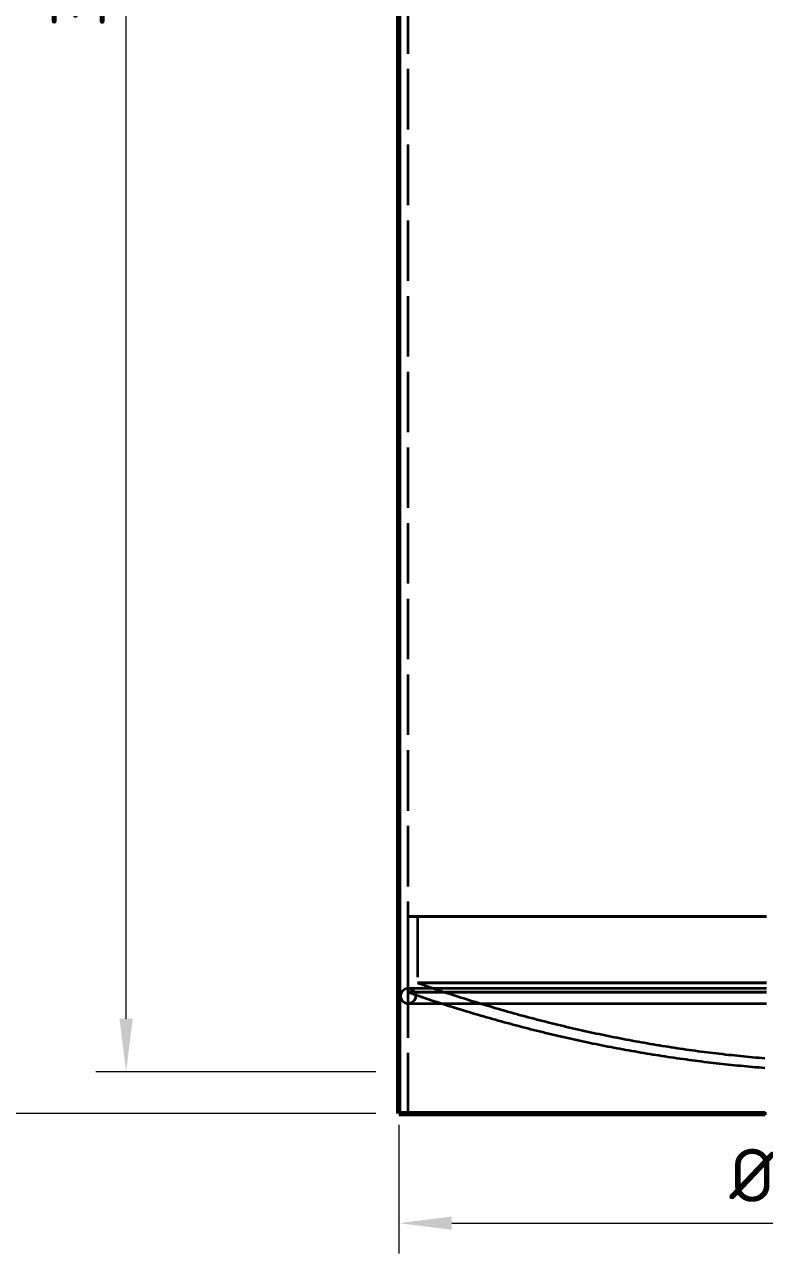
# Model space of a CAD drawing. Header units: millimetres. Extents: x 0 to 1554, y 0 to 420.
# Drawn here: x 65 to 113.9, y 157.4 to 238.6 of the extents above; entities that cross this region are included whole.
import ezdxf

# ---------------------------------------------------------------- set-up
doc = ezdxf.new("R2010")
doc.units = ezdxf.units.MM
doc.linetypes.add('IRAM-E-TRAZOS', pattern=[5, 4, -1])
for name, color, linetype, lineweight in [('01-VISIBLE', 7, 'CONTINUOUS', 70), ('02-OCULTA', 4, 'IRAM-E-TRAZOS', 35), ('04-COTA', 3, 'CONTINUOUS', 18)]:
    doc.layers.add(name, color=color, linetype=linetype, lineweight=lineweight)
doc.styles.add('ISO3098', font='isocpeur.ttf')
doc.dimstyles.new('FLAMA-IRAM', dxfattribs={"dimtxt": 3.5, "dimasz": 3.5, "dimexe": 2, "dimexo": 1.5, "dimgap": 1, "dimtad": 1, "dimdec": 1, "dimtxsty": 'ISO3098', "dimblk": 'IRAM_FLECHA', "dimblk1": 'IRAM_FLECHA', "dimblk2": 'IRAM_FLECHA', "dimcen": 2.5, "dimclrd": 256, "dimclre": 256, "dimclrt": 256, "dimazin": 3, "dimtfac": 1, "dimtmove": 0, "dimatfit": 3, "dimlwd": 18, "dimlwe": 18})

# ---------------------------------------------------------------- blocks, each defined once
blk = doc.blocks.new('IRAM_FLECHA')
blk.add_solid([(0, 0), (-1, 0.125), (-1, -0.125)])

msp = doc.modelspace()

# ---------------------------------------------------------------- linework, layer by layer
at = {"layer": '01-VISIBLE'}
msp.add_line((89.75, 166.625), (89.75, 294.806), dxfattribs=at)
msp.add_lwpolyline([(89.75, 166.625), (89.95, 166.625), (90.15, 166.625), (90.35, 166.625), (90.55, 166.625), (90.75, 166.625), (90.95, 166.625), (91.15, 166.625), (91.35, 166.625), (91.55, 166.625), (91.75, 166.625), (91.95, 166.625), (92.15, 166.625), (92.35, 166.625), (92.55, 166.625), (92.75, 166.625), (92.95, 166.625), (93.15, 166.625), (93.35, 166.625), (93.55, 166.625), (93.75, 166.625), (93.95, 166.625), (94.15, 166.625), (94.35, 166.625), (94.55, 166.625), (94.75, 166.625), (94.95, 166.625), (95.15, 166.625), (95.35, 166.625), (95.55, 166.625), (95.75, 166.625), (95.95, 166.625), (96.15, 166.625), (96.35, 166.625), (96.55, 166.625), (96.75, 166.625), (96.95, 166.625), (97.15, 166.625), (97.35, 166.625), (97.55, 166.625), (97.75, 166.625), (97.95, 166.625), (98.15, 166.625), (98.35, 166.625), (98.55, 166.625), (98.75, 166.625), (98.95, 166.625), (99.15, 166.625), (99.35, 166.625), (99.55, 166.625), (99.75, 166.625), (99.95, 166.625), (100.15, 166.625), (100.35, 166.625), (100.55, 166.625), (100.75, 166.625), (100.95, 166.625), (101.15, 166.625), (101.35, 166.625), (101.55, 166.625), (101.75, 166.625), (101.95, 166.625), (102.15, 166.625), (102.35, 166.625), (102.55, 166.625), (102.75, 166.625), (102.95, 166.625), (103.15, 166.625), (103.35, 166.625), (103.55, 166.625), (103.75, 166.625), (103.95, 166.625), (104.15, 166.625), (104.35, 166.625), (104.55, 166.625), (104.75, 166.625), (104.95, 166.625), (105.15, 166.625), (105.35, 166.625), (105.55, 166.625), (105.75, 166.625), (105.95, 166.625), (106.15, 166.625), (106.35, 166.625), (106.55, 166.625), (106.75, 166.625), (106.95, 166.625), (107.15, 166.625), (107.35, 166.625), (107.55, 166.625), (107.75, 166.625), (107.95, 166.625), (108.15, 166.625), (108.35, 166.625), (108.55, 166.625), (108.75, 166.625), (108.95, 166.625), (109.15, 166.625), (109.35, 166.625), (109.55, 166.625), (109.75, 166.625), (109.95, 166.625), (110.15, 166.625), (110.35, 166.625), (110.55, 166.625), (110.75, 166.625), (110.95, 166.625), (111.15, 166.625), (111.35, 166.625), (111.55, 166.625), (111.75, 166.625), (111.95, 166.625), (112.15, 166.625), (112.35, 166.625), (112.55, 166.625), (112.75, 166.625), (112.95, 166.625), (113.15, 166.625), (113.35, 166.625), (113.55, 166.625), (113.75, 166.625), (113.95, 166.625)], dxfattribs=at)
at = {"layer": '02-OCULTA'}
for p, q in [((90.375, 166.625), (90.375, 294.806)), ((90.375, 174.625), (90.375, 179.625)), ((91, 179.625), (91, 175.25))]:
    msp.add_line(p, q, dxfattribs=at)
for points in [[(114.033, 179.625), (113.833, 179.625), (113.632, 179.625), (113.432, 179.625), (113.231, 179.625), (113.031, 179.625), (112.83, 179.625), (112.63, 179.625), (112.429, 179.625), (112.229, 179.625), (112.028, 179.625), (111.828, 179.625), (111.627, 179.625), (111.427, 179.625), (111.226, 179.625), (111.026, 179.625), (110.825, 179.625), (110.625, 179.625), (110.425, 179.625), (110.224, 179.625), (110.024, 179.625), (109.823, 179.625), (109.623, 179.625), (109.422, 179.625), (109.222, 179.625), (109.021, 179.625), (108.821, 179.625), (108.62, 179.625), (108.42, 179.625), (108.219, 179.625), (108.019, 179.625), (107.818, 179.625), (107.618, 179.625), (107.417, 179.625), (107.217, 179.625), (107.016, 179.625), (106.816, 179.625), (106.615, 179.625), (106.415, 179.625), (106.214, 179.625), (106.014, 179.625), (105.813, 179.625), (105.613, 179.625), (105.412, 179.625), (105.212, 179.625), (105.011, 179.625), (104.811, 179.625), (104.61, 179.625), (104.41, 179.625), (104.209, 179.625), (104.009, 179.625), (103.808, 179.625), (103.608, 179.625), (103.407, 179.625), (103.207, 179.625), (103.006, 179.625), (102.806, 179.625), (102.605, 179.625), (102.405, 179.625), (102.204, 179.625), (102.004, 179.625), (101.803, 179.625), (101.603, 179.625), (101.402, 179.625), (101.202, 179.625), (101.001, 179.625), (100.801, 179.625), (100.6, 179.625), (100.4, 179.625), (100.199, 179.625), (99.999, 179.625), (99.798, 179.625), (99.598, 179.625), (99.397, 179.625), (99.197, 179.625), (98.996, 179.625), (98.796, 179.625), (98.595, 179.625), (98.395, 179.625), (98.194, 179.625), (97.994, 179.625), (97.793, 179.625), (97.593, 179.625), (97.392, 179.625), (97.192, 179.625), (96.991, 179.625), (96.791, 179.625), (96.59, 179.625), (96.39, 179.625), (96.189, 179.625), (95.989, 179.625), (95.788, 179.625), (95.588, 179.625), (95.387, 179.625), (95.187, 179.625), (94.986, 179.625), (94.786, 179.625), (94.585, 179.625), (94.385, 179.625), (94.184, 179.625), (93.984, 179.625), (93.783, 179.625), (93.583, 179.625), (93.382, 179.625), (93.182, 179.625), (92.981, 179.625), (92.781, 179.625), (92.58, 179.625), (92.38, 179.625), (92.179, 179.625), (91.979, 179.625), (91.778, 179.625), (91.578, 179.625), (91.377, 179.625), (91.177, 179.625), (90.976, 179.625), (90.776, 179.625), (90.575, 179.625), (90.375, 179.625)], [(90.375, 179.625), (90.575, 179.625), (90.776, 179.625), (90.976, 179.625), (91.177, 179.625), (91.377, 179.625), (91.578, 179.625), (91.778, 179.625), (91.979, 179.625), (92.179, 179.625), (92.38, 179.625), (92.58, 179.625), (92.781, 179.625), (92.981, 179.625), (93.182, 179.625), (93.382, 179.625), (93.583, 179.625), (93.783, 179.625), (93.984, 179.625), (94.184, 179.625), (94.385, 179.625), (94.585, 179.625), (94.786, 179.625), (94.986, 179.625), (95.187, 179.625), (95.387, 179.625), (95.588, 179.625), (95.788, 179.625), (95.989, 179.625), (96.189, 179.625), (96.39, 179.625), (96.59, 179.625), (96.791, 179.625), (96.991, 179.625), (97.192, 179.625), (97.392, 179.625), (97.593, 179.625), (97.793, 179.625), (97.994, 179.625), (98.194, 179.625), (98.395, 179.625), (98.595, 179.625), (98.796, 179.625), (98.996, 179.625), (99.197, 179.625), (99.397, 179.625), (99.598, 179.625), (99.798, 179.625), (99.999, 179.625), (100.199, 179.625), (100.4, 179.625), (100.6, 179.625), (100.801, 179.625), (101.001, 179.625), (101.202, 179.625), (101.402, 179.625), (101.603, 179.625), (101.803, 179.625), (102.004, 179.625), (102.204, 179.625), (102.405, 179.625), (102.605, 179.625), (102.806, 179.625), (103.006, 179.625), (103.207, 179.625), (103.407, 179.625), (103.608, 179.625), (103.808, 179.625), (104.009, 179.625), (104.209, 179.625), (104.41, 179.625), (104.61, 179.625), (104.811, 179.625), (105.011, 179.625), (105.212, 179.625), (105.412, 179.625), (105.613, 179.625), (105.813, 179.625), (106.014, 179.625), (106.214, 179.625), (106.415, 179.625), (106.615, 179.625), (106.816, 179.625), (107.016, 179.625), (107.217, 179.625), (107.417, 179.625), (107.618, 179.625), (107.818, 179.625), (108.019, 179.625), (108.219, 179.625), (108.42, 179.625), (108.62, 179.625), (108.821, 179.625), (109.021, 179.625), (109.222, 179.625), (109.422, 179.625), (109.623, 179.625), (109.823, 179.625), (110.024, 179.625), (110.224, 179.625), (110.425, 179.625), (110.625, 179.625), (110.825, 179.625), (111.026, 179.625), (111.226, 179.625), (111.427, 179.625), (111.627, 179.625), (111.828, 179.625), (112.028, 179.625), (112.229, 179.625), (112.429, 179.625), (112.63, 179.625), (112.83, 179.625), (113.031, 179.625), (113.231, 179.625), (113.432, 179.625), (113.632, 179.625), (113.833, 179.625), (114.033, 179.625)], [(114.039, 179.625), (113.838, 179.625), (113.638, 179.625), (113.438, 179.625), (113.237, 179.625), (113.037, 179.625), (112.837, 179.625), (112.636, 179.625), (112.436, 179.625), (112.236, 179.625), (112.035, 179.625), (111.835, 179.625), (111.635, 179.625), (111.434, 179.625), (111.234, 179.625), (111.034, 179.625), (110.833, 179.625), (110.633, 179.625), (110.433, 179.625), (110.232, 179.625), (110.032, 179.625), (109.832, 179.625), (109.631, 179.625), (109.431, 179.625), (109.231, 179.625), (109.03, 179.625), (108.83, 179.625), (108.63, 179.625), (108.429, 179.625), (108.229, 179.625), (108.029, 179.625), (107.828, 179.625), (107.628, 179.625), (107.428, 179.625), (107.227, 179.625), (107.027, 179.625), (106.827, 179.625), (106.626, 179.625), (106.426, 179.625), (106.226, 179.625), (106.025, 179.625), (105.825, 179.625), (105.625, 179.625), (105.424, 179.625), (105.224, 179.625), (105.024, 179.625), (104.823, 179.625), (104.623, 179.625), (104.423, 179.625), (104.222, 179.625), (104.022, 179.625), (103.822, 179.625), (103.621, 179.625), (103.421, 179.625), (103.221, 179.625), (103.02, 179.625), (102.82, 179.625), (102.62, 179.625), (102.419, 179.625), (102.219, 179.625), (102.019, 179.625), (101.818, 179.625), (101.618, 179.625), (101.418, 179.625), (101.217, 179.625), (101.017, 179.625), (100.816, 179.625), (100.616, 179.625), (100.416, 179.625), (100.215, 179.625), (100.015, 179.625), (99.815, 179.625), (99.614, 179.625), (99.414, 179.625), (99.214, 179.625), (99.013, 179.625), (98.813, 179.625), (98.613, 179.625), (98.412, 179.625), (98.212, 179.625), (98.012, 179.625), (97.811, 179.625), (97.611, 179.625), (97.411, 179.625), (97.21, 179.625), (97.01, 179.625), (96.81, 179.625), (96.609, 179.625), (96.409, 179.625), (96.209, 179.625), (96.008, 179.625), (95.808, 179.625), (95.608, 179.625), (95.407, 179.625), (95.207, 179.625), (95.007, 179.625), (94.806, 179.625), (94.606, 179.625), (94.406, 179.625), (94.205, 179.625), (94.005, 179.625), (93.805, 179.625), (93.604, 179.625), (93.404, 179.625), (93.204, 179.625), (93.003, 179.625), (92.803, 179.625), (92.603, 179.625), (92.402, 179.625), (92.202, 179.625), (92.002, 179.625), (91.801, 179.625), (91.601, 179.625), (91.401, 179.625), (91.2, 179.625), (91, 179.625)], [(91, 179.625), (91.2, 179.625), (91.401, 179.625), (91.601, 179.625), (91.801, 179.625), (92.002, 179.625), (92.202, 179.625), (92.402, 179.625), (92.603, 179.625), (92.803, 179.625), (93.003, 179.625), (93.204, 179.625), (93.404, 179.625), (93.604, 179.625), (93.805, 179.625), (94.005, 179.625), (94.205, 179.625), (94.406, 179.625), (94.606, 179.625), (94.806, 179.625), (95.007, 179.625), (95.207, 179.625), (95.407, 179.625), (95.608, 179.625), (95.808, 179.625), (96.008, 179.625), (96.209, 179.625), (96.409, 179.625), (96.609, 179.625), (96.81, 179.625), (97.01, 179.625), (97.21, 179.625), (97.411, 179.625), (97.611, 179.625), (97.811, 179.625), (98.012, 179.625), (98.212, 179.625), (98.412, 179.625), (98.613, 179.625), (98.813, 179.625), (99.013, 179.625), (99.214, 179.625), (99.414, 179.625), (99.614, 179.625), (99.815, 179.625), (100.015, 179.625), (100.215, 179.625), (100.416, 179.625), (100.616, 179.625), (100.816, 179.625), (101.017, 179.625), (101.217, 179.625), (101.418, 179.625), (101.618, 179.625), (101.818, 179.625), (102.019, 179.625), (102.219, 179.625), (102.419, 179.625), (102.62, 179.625), (102.82, 179.625), (103.02, 179.625), (103.221, 179.625), (103.421, 179.625), (103.621, 179.625), (103.822, 179.625), (104.022, 179.625), (104.222, 179.625), (104.423, 179.625), (104.623, 179.625), (104.823, 179.625), (105.024, 179.625), (105.224, 179.625), (105.424, 179.625), (105.625, 179.625), (105.825, 179.625), (106.025, 179.625), (106.226, 179.625), (106.426, 179.625), (106.626, 179.625), (106.827, 179.625), (107.027, 179.625), (107.227, 179.625), (107.428, 179.625), (107.628, 179.625), (107.828, 179.625), (108.029, 179.625), (108.229, 179.625), (108.429, 179.625), (108.63, 179.625), (108.83, 179.625), (109.03, 179.625), (109.231, 179.625), (109.431, 179.625), (109.631, 179.625), (109.832, 179.625), (110.032, 179.625), (110.232, 179.625), (110.433, 179.625), (110.633, 179.625), (110.833, 179.625), (111.034, 179.625), (111.234, 179.625), (111.434, 179.625), (111.635, 179.625), (111.835, 179.625), (112.035, 179.625), (112.236, 179.625), (112.436, 179.625), (112.636, 179.625), (112.837, 179.625), (113.037, 179.625), (113.237, 179.625), (113.438, 179.625), (113.638, 179.625), (113.838, 179.625), (114.039, 179.625)], [(90.375, 174.875), (90.246, 174.858), (90.125, 174.808), (90.021, 174.729), (89.942, 174.625), (89.892, 174.504), (89.875, 174.375)], [(114.033, 174.875), (113.833, 174.875), (113.632, 174.875), (113.432, 174.875), (113.231, 174.875), (113.031, 174.875), (112.83, 174.875), (112.63, 174.875), (112.429, 174.875), (112.229, 174.875), (112.028, 174.875), (111.828, 174.875), (111.627, 174.875), (111.427, 174.875), (111.226, 174.875), (111.026, 174.875), (110.825, 174.875), (110.625, 174.875), (110.425, 174.875), (110.224, 174.875), (110.024, 174.875), (109.823, 174.875), (109.623, 174.875), (109.422, 174.875), (109.222, 174.875), (109.021, 174.875), (108.821, 174.875), (108.62, 174.875), (108.42, 174.875), (108.219, 174.875), (108.019, 174.875), (107.818, 174.875), (107.618, 174.875), (107.417, 174.875), (107.217, 174.875), (107.016, 174.875), (106.816, 174.875), (106.615, 174.875), (106.415, 174.875), (106.214, 174.875), (106.014, 174.875), (105.813, 174.875), (105.613, 174.875), (105.412, 174.875), (105.212, 174.875), (105.011, 174.875), (104.811, 174.875), (104.61, 174.875), (104.41, 174.875), (104.209, 174.875), (104.009, 174.875), (103.808, 174.875), (103.608, 174.875), (103.407, 174.875), (103.207, 174.875), (103.006, 174.875), (102.806, 174.875), (102.605, 174.875), (102.405, 174.875), (102.204, 174.875), (102.004, 174.875), (101.803, 174.875), (101.603, 174.875), (101.402, 174.875), (101.202, 174.875), (101.001, 174.875), (100.801, 174.875), (100.6, 174.875), (100.4, 174.875), (100.199, 174.875), (99.999, 174.875), (99.798, 174.875), (99.598, 174.875), (99.397, 174.875), (99.197, 174.875), (98.996, 174.875), (98.796, 174.875), (98.595, 174.875), (98.395, 174.875), (98.194, 174.875), (97.994, 174.875), (97.793, 174.875), (97.593, 174.875), (97.392, 174.875), (97.192, 174.875), (96.991, 174.875), (96.791, 174.875), (96.59, 174.875), (96.39, 174.875), (96.189, 174.875), (95.989, 174.875), (95.788, 174.875), (95.588, 174.875), (95.387, 174.875), (95.187, 174.875), (94.986, 174.875), (94.786, 174.875), (94.585, 174.875), (94.385, 174.875), (94.184, 174.875), (93.984, 174.875), (93.783, 174.875), (93.583, 174.875), (93.382, 174.875), (93.182, 174.875), (92.981, 174.875), (92.781, 174.875), (92.58, 174.875), (92.38, 174.875), (92.179, 174.875), (91.979, 174.875), (91.778, 174.875), (91.578, 174.875), (91.377, 174.875), (91.177, 174.875), (90.976, 174.875), (90.776, 174.875), (90.575, 174.875), (90.375, 174.875)], [(114.033, 174.875), (113.833, 174.875), (113.632, 174.875), (113.432, 174.875), (113.231, 174.875), (113.031, 174.875), (112.83, 174.875), (112.63, 174.875), (112.429, 174.875), (112.229, 174.875), (112.028, 174.875), (111.828, 174.875), (111.627, 174.875), (111.427, 174.875), (111.226, 174.875), (111.026, 174.875), (110.825, 174.875), (110.625, 174.875), (110.425, 174.875), (110.224, 174.875), (110.024, 174.875), (109.823, 174.875), (109.623, 174.875), (109.422, 174.875), (109.222, 174.875), (109.021, 174.875), (108.821, 174.875), (108.62, 174.875), (108.42, 174.875), (108.219, 174.875), (108.019, 174.875), (107.818, 174.875), (107.618, 174.875), (107.417, 174.875), (107.217, 174.875), (107.016, 174.875), (106.816, 174.875), (106.615, 174.875), (106.415, 174.875), (106.214, 174.875), (106.014, 174.875), (105.813, 174.875), (105.613, 174.875), (105.412, 174.875), (105.212, 174.875), (105.011, 174.875), (104.811, 174.875), (104.61, 174.875), (104.41, 174.875), (104.209, 174.875), (104.009, 174.875), (103.808, 174.875), (103.608, 174.875), (103.407, 174.875), (103.207, 174.875), (103.006, 174.875), (102.806, 174.875), (102.605, 174.875), (102.405, 174.875), (102.204, 174.875), (102.004, 174.875), (101.803, 174.875), (101.603, 174.875), (101.402, 174.875), (101.202, 174.875), (101.001, 174.875), (100.801, 174.875), (100.6, 174.875), (100.4, 174.875), (100.199, 174.875), (99.999, 174.875), (99.798, 174.875), (99.598, 174.875), (99.397, 174.875), (99.197, 174.875), (98.996, 174.875), (98.796, 174.875), (98.595, 174.875), (98.395, 174.875), (98.194, 174.875), (97.994, 174.875), (97.793, 174.875), (97.593, 174.875), (97.392, 174.875), (97.192, 174.875), (96.991, 174.875), (96.791, 174.875), (96.59, 174.875), (96.39, 174.875), (96.189, 174.875), (95.989, 174.875), (95.788, 174.875), (95.588, 174.875), (95.387, 174.875), (95.187, 174.875), (94.986, 174.875), (94.786, 174.875), (94.585, 174.875), (94.385, 174.875), (94.184, 174.875), (93.984, 174.875), (93.783, 174.875), (93.583, 174.875), (93.382, 174.875), (93.182, 174.875), (92.981, 174.875), (92.781, 174.875), (92.58, 174.875), (92.38, 174.875), (92.179, 174.875), (91.979, 174.875), (91.778, 174.875), (91.578, 174.875), (91.377, 174.875), (91.177, 174.875), (90.976, 174.875), (90.776, 174.875), (90.575, 174.875), (90.375, 174.875)], [(90.375, 174.875), (90.592, 174.825), (90.766, 174.687), (90.862, 174.486), (90.862, 174.264), (90.766, 174.063), (90.592, 173.925), (90.375, 173.875)], [(114.033, 174.625), (113.833, 174.625), (113.632, 174.625), (113.432, 174.625), (113.231, 174.625), (113.031, 174.625), (112.83, 174.625), (112.63, 174.625), (112.429, 174.625), (112.229, 174.625), (112.028, 174.625), (111.828, 174.625), (111.627, 174.625), (111.427, 174.625), (111.226, 174.625), (111.026, 174.625), (110.825, 174.625), (110.625, 174.625), (110.425, 174.625), (110.224, 174.625), (110.024, 174.625), (109.823, 174.625), (109.623, 174.625), (109.422, 174.625), (109.222, 174.625), (109.021, 174.625), (108.821, 174.625), (108.62, 174.625), (108.42, 174.625), (108.219, 174.625), (108.019, 174.625), (107.818, 174.625), (107.618, 174.625), (107.417, 174.625), (107.217, 174.625), (107.016, 174.625), (106.816, 174.625), (106.615, 174.625), (106.415, 174.625), (106.214, 174.625), (106.014, 174.625), (105.813, 174.625), (105.613, 174.625), (105.412, 174.625), (105.212, 174.625), (105.011, 174.625), (104.811, 174.625), (104.61, 174.625), (104.41, 174.625), (104.209, 174.625), (104.009, 174.625), (103.808, 174.625), (103.608, 174.625), (103.407, 174.625), (103.207, 174.625), (103.006, 174.625), (102.806, 174.625), (102.605, 174.625), (102.405, 174.625), (102.204, 174.625), (102.004, 174.625), (101.803, 174.625), (101.603, 174.625), (101.402, 174.625), (101.202, 174.625), (101.001, 174.625), (100.801, 174.625), (100.6, 174.625), (100.4, 174.625), (100.199, 174.625), (99.999, 174.625), (99.798, 174.625), (99.598, 174.625), (99.397, 174.625), (99.197, 174.625), (98.996, 174.625), (98.796, 174.625), (98.595, 174.625), (98.395, 174.625), (98.194, 174.625), (97.994, 174.625), (97.793, 174.625), (97.593, 174.625), (97.392, 174.625), (97.192, 174.625), (96.991, 174.625), (96.791, 174.625), (96.59, 174.625), (96.39, 174.625), (96.189, 174.625), (95.989, 174.625), (95.788, 174.625), (95.588, 174.625), (95.387, 174.625), (95.187, 174.625), (94.986, 174.625), (94.786, 174.625), (94.585, 174.625), (94.385, 174.625), (94.184, 174.625), (93.984, 174.625), (93.783, 174.625), (93.583, 174.625), (93.382, 174.625), (93.182, 174.625), (92.981, 174.625), (92.781, 174.625), (92.58, 174.625), (92.38, 174.625), (92.179, 174.625), (91.979, 174.625), (91.778, 174.625), (91.578, 174.625), (91.377, 174.625), (91.177, 174.625), (90.976, 174.625), (90.776, 174.625), (90.575, 174.625), (90.375, 174.625)], [(90.375, 174.625), (90.575, 174.625), (90.776, 174.625), (90.976, 174.625), (91.177, 174.625), (91.377, 174.625), (91.578, 174.625), (91.778, 174.625), (91.979, 174.625), (92.179, 174.625), (92.38, 174.625), (92.58, 174.625), (92.781, 174.625), (92.981, 174.625), (93.182, 174.625), (93.382, 174.625), (93.583, 174.625), (93.783, 174.625), (93.984, 174.625), (94.184, 174.625), (94.385, 174.625), (94.585, 174.625), (94.786, 174.625), (94.986, 174.625), (95.187, 174.625), (95.387, 174.625), (95.588, 174.625), (95.788, 174.625), (95.989, 174.625), (96.189, 174.625), (96.39, 174.625), (96.59, 174.625), (96.791, 174.625), (96.991, 174.625), (97.192, 174.625), (97.392, 174.625), (97.593, 174.625), (97.793, 174.625), (97.994, 174.625), (98.194, 174.625), (98.395, 174.625), (98.595, 174.625), (98.796, 174.625), (98.996, 174.625), (99.197, 174.625), (99.397, 174.625), (99.598, 174.625), (99.798, 174.625), (99.999, 174.625), (100.199, 174.625), (100.4, 174.625), (100.6, 174.625), (100.801, 174.625), (101.001, 174.625), (101.202, 174.625), (101.402, 174.625), (101.603, 174.625), (101.803, 174.625), (102.004, 174.625), (102.204, 174.625), (102.405, 174.625), (102.605, 174.625), (102.806, 174.625), (103.006, 174.625), (103.207, 174.625), (103.407, 174.625), (103.608, 174.625), (103.808, 174.625), (104.009, 174.625), (104.209, 174.625), (104.41, 174.625), (104.61, 174.625), (104.811, 174.625), (105.011, 174.625), (105.212, 174.625), (105.412, 174.625), (105.613, 174.625), (105.813, 174.625), (106.014, 174.625), (106.214, 174.625), (106.415, 174.625), (106.615, 174.625), (106.816, 174.625), (107.016, 174.625), (107.217, 174.625), (107.417, 174.625), (107.618, 174.625), (107.818, 174.625), (108.019, 174.625), (108.219, 174.625), (108.42, 174.625), (108.62, 174.625), (108.821, 174.625), (109.021, 174.625), (109.222, 174.625), (109.422, 174.625), (109.623, 174.625), (109.823, 174.625), (110.024, 174.625), (110.224, 174.625), (110.425, 174.625), (110.625, 174.625), (110.825, 174.625), (111.026, 174.625), (111.226, 174.625), (111.427, 174.625), (111.627, 174.625), (111.828, 174.625), (112.028, 174.625), (112.229, 174.625), (112.429, 174.625), (112.63, 174.625), (112.83, 174.625), (113.031, 174.625), (113.231, 174.625), (113.432, 174.625), (113.632, 174.625), (113.833, 174.625), (114.033, 174.625)], [(90.375, 174.625), (90.565, 174.559), (90.755, 174.494), (90.946, 174.43), (91.136, 174.365), (91.327, 174.301), (91.518, 174.237), (91.709, 174.174), (91.9, 174.111), (92.091, 174.049), (92.282, 173.987), (92.473, 173.925), (92.665, 173.863), (92.856, 173.802), (93.048, 173.742), (93.24, 173.681), (93.432, 173.621), (93.624, 173.562), (93.816, 173.503), (94.009, 173.444), (94.201, 173.386), (94.394, 173.328), (94.586, 173.27), (94.779, 173.213), (94.972, 173.156), (95.165, 173.1), (95.358, 173.044), (95.551, 172.988), (95.745, 172.933), (95.938, 172.878), (96.132, 172.824), (96.326, 172.769), (96.519, 172.716), (96.713, 172.663), (96.907, 172.61), (97.101, 172.557), (97.296, 172.505), (97.49, 172.454), (97.685, 172.402), (97.879, 172.351), (98.074, 172.301), (98.269, 172.251), (98.463, 172.201), (98.658, 172.152), (98.853, 172.103), (99.049, 172.055), (99.244, 172.007), (99.439, 171.959), (99.635, 171.912), (99.83, 171.865), (100.026, 171.819), (100.222, 171.773), (100.418, 171.727), (100.614, 171.682), (100.81, 171.637), (101.006, 171.593), (101.202, 171.549), (101.399, 171.506), (101.595, 171.463), (101.791, 171.42), (101.988, 171.378), (102.185, 171.336), (102.382, 171.295), (102.579, 171.254), (102.775, 171.213), (102.973, 171.173), (103.17, 171.134), (103.367, 171.094), (103.564, 171.056), (103.762, 171.017), (103.959, 170.979), (104.157, 170.942), (104.354, 170.905), (104.552, 170.868), (104.75, 170.832), (104.948, 170.796), (105.146, 170.761), (105.344, 170.726), (105.542, 170.691), (105.74, 170.657), (105.938, 170.623), (106.137, 170.59), (106.335, 170.557), (106.534, 170.525), (106.732, 170.493), (106.931, 170.462), (107.129, 170.431), (107.328, 170.4), (107.527, 170.37), (107.726, 170.34), (107.925, 170.311), (108.124, 170.282), (108.323, 170.254), (108.522, 170.226), (108.721, 170.198), (108.921, 170.171), (109.12, 170.145), (109.319, 170.118), (109.519, 170.093), (109.718, 170.067), (109.918, 170.043), (110.118, 170.018), (110.317, 169.994), (110.517, 169.971), (110.717, 169.948), (110.917, 169.925), (111.116, 169.903), (111.316, 169.881), (111.516, 169.86), (111.716, 169.839), (111.916, 169.819), (112.117, 169.799), (112.317, 169.78), (112.517, 169.761), (112.717, 169.742), (112.917, 169.724), (113.118, 169.706), (113.318, 169.689), (113.519, 169.673), (113.719, 169.656), (113.919, 169.64)], [(114.039, 175.25), (113.838, 175.25), (113.638, 175.25), (113.438, 175.25), (113.237, 175.25), (113.037, 175.25), (112.837, 175.25), (112.636, 175.25), (112.436, 175.25), (112.236, 175.25), (112.035, 175.25), (111.835, 175.25), (111.635, 175.25), (111.434, 175.25), (111.234, 175.25), (111.034, 175.25), (110.833, 175.25), (110.633, 175.25), (110.433, 175.25), (110.232, 175.25), (110.032, 175.25), (109.832, 175.25), (109.631, 175.25), (109.431, 175.25), (109.231, 175.25), (109.03, 175.25), (108.83, 175.25), (108.63, 175.25), (108.429, 175.25), (108.229, 175.25), (108.029, 175.25), (107.828, 175.25), (107.628, 175.25), (107.428, 175.25), (107.227, 175.25), (107.027, 175.25), (106.827, 175.25), (106.626, 175.25), (106.426, 175.25), (106.226, 175.25), (106.025, 175.25), (105.825, 175.25), (105.625, 175.25), (105.424, 175.25), (105.224, 175.25), (105.024, 175.25), (104.823, 175.25), (104.623, 175.25), (104.423, 175.25), (104.222, 175.25), (104.022, 175.25), (103.822, 175.25), (103.621, 175.25), (103.421, 175.25), (103.221, 175.25), (103.02, 175.25), (102.82, 175.25), (102.62, 175.25), (102.419, 175.25), (102.219, 175.25), (102.019, 175.25), (101.818, 175.25), (101.618, 175.25), (101.418, 175.25), (101.217, 175.25), (101.017, 175.25), (100.816, 175.25), (100.616, 175.25), (100.416, 175.25), (100.215, 175.25), (100.015, 175.25), (99.815, 175.25), (99.614, 175.25), (99.414, 175.25), (99.214, 175.25), (99.013, 175.25), (98.813, 175.25), (98.613, 175.25), (98.412, 175.25), (98.212, 175.25), (98.012, 175.25), (97.811, 175.25), (97.611, 175.25), (97.411, 175.25), (97.21, 175.25), (97.01, 175.25), (96.81, 175.25), (96.609, 175.25), (96.409, 175.25), (96.209, 175.25), (96.008, 175.25), (95.808, 175.25), (95.608, 175.25), (95.407, 175.25), (95.207, 175.25), (95.007, 175.25), (94.806, 175.25), (94.606, 175.25), (94.406, 175.25), (94.205, 175.25), (94.005, 175.25), (93.805, 175.25), (93.604, 175.25), (93.404, 175.25), (93.204, 175.25), (93.003, 175.25), (92.803, 175.25), (92.603, 175.25), (92.402, 175.25), (92.202, 175.25), (92.002, 175.25), (91.801, 175.25), (91.601, 175.25), (91.401, 175.25), (91.2, 175.25), (91, 175.25)], [(91, 175.25), (91.2, 175.25), (91.401, 175.25), (91.601, 175.25), (91.801, 175.25), (92.002, 175.25), (92.202, 175.25), (92.402, 175.25), (92.603, 175.25), (92.803, 175.25), (93.003, 175.25), (93.204, 175.25), (93.404, 175.25), (93.604, 175.25), (93.805, 175.25), (94.005, 175.25), (94.205, 175.25), (94.406, 175.25), (94.606, 175.25), (94.806, 175.25), (95.007, 175.25), (95.207, 175.25), (95.407, 175.25), (95.608, 175.25), (95.808, 175.25), (96.008, 175.25), (96.209, 175.25), (96.409, 175.25), (96.609, 175.25), (96.81, 175.25), (97.01, 175.25), (97.21, 175.25), (97.411, 175.25), (97.611, 175.25), (97.811, 175.25), (98.012, 175.25), (98.212, 175.25), (98.412, 175.25), (98.613, 175.25), (98.813, 175.25), (99.013, 175.25), (99.214, 175.25), (99.414, 175.25), (99.614, 175.25), (99.815, 175.25), (100.015, 175.25), (100.215, 175.25), (100.416, 175.25), (100.616, 175.25), (100.816, 175.25), (101.017, 175.25), (101.217, 175.25), (101.418, 175.25), (101.618, 175.25), (101.818, 175.25), (102.019, 175.25), (102.219, 175.25), (102.419, 175.25), (102.62, 175.25), (102.82, 175.25), (103.02, 175.25), (103.221, 175.25), (103.421, 175.25), (103.621, 175.25), (103.822, 175.25), (104.022, 175.25), (104.222, 175.25), (104.423, 175.25), (104.623, 175.25), (104.823, 175.25), (105.024, 175.25), (105.224, 175.25), (105.424, 175.25), (105.625, 175.25), (105.825, 175.25), (106.025, 175.25), (106.226, 175.25), (106.426, 175.25), (106.626, 175.25), (106.827, 175.25), (107.027, 175.25), (107.227, 175.25), (107.428, 175.25), (107.628, 175.25), (107.828, 175.25), (108.029, 175.25), (108.229, 175.25), (108.429, 175.25), (108.63, 175.25), (108.83, 175.25), (109.03, 175.25), (109.231, 175.25), (109.431, 175.25), (109.631, 175.25), (109.832, 175.25), (110.032, 175.25), (110.232, 175.25), (110.433, 175.25), (110.633, 175.25), (110.833, 175.25), (111.034, 175.25), (111.234, 175.25), (111.434, 175.25), (111.635, 175.25), (111.835, 175.25), (112.035, 175.25), (112.236, 175.25), (112.436, 175.25), (112.636, 175.25), (112.837, 175.25), (113.037, 175.25), (113.237, 175.25), (113.438, 175.25), (113.638, 175.25), (113.838, 175.25), (114.039, 175.25)], [(91, 175.25), (91.19, 175.183), (91.379, 175.117), (91.569, 175.051), (91.759, 174.985), (91.95, 174.92), (92.14, 174.855), (92.33, 174.791), (92.521, 174.727), (92.712, 174.663), (92.902, 174.6), (93.093, 174.537), (93.284, 174.475), (93.476, 174.413), (93.667, 174.351), (93.858, 174.29), (94.05, 174.229), (94.242, 174.168), (94.434, 174.108), (94.626, 174.048), (94.818, 173.989), (95.01, 173.93), (95.202, 173.872), (95.395, 173.814), (95.587, 173.756), (95.78, 173.699), (95.973, 173.642), (96.166, 173.585), (96.359, 173.529), (96.552, 173.473), (96.745, 173.418), (96.939, 173.363), (97.132, 173.309), (97.326, 173.255), (97.519, 173.201), (97.713, 173.148), (97.907, 173.095), (98.101, 173.043), (98.296, 172.991), (98.49, 172.939), (98.684, 172.888), (98.879, 172.837), (99.074, 172.787), (99.268, 172.737), (99.463, 172.688), (99.658, 172.639), (99.853, 172.59), (100.048, 172.542), (100.244, 172.494), (100.439, 172.447), (100.635, 172.4), (100.83, 172.354), (101.026, 172.308), (101.222, 172.262), (101.418, 172.217), (101.614, 172.172), (101.81, 172.128), (102.006, 172.084), (102.202, 172.041), (102.399, 171.998), (102.595, 171.955), (102.792, 171.913), (102.988, 171.871), (103.185, 171.83), (103.382, 171.789), (103.579, 171.749), (103.776, 171.709), (103.973, 171.67), (104.17, 171.631), (104.368, 171.592), (104.565, 171.554), (104.762, 171.516), (104.96, 171.479), (105.158, 171.442), (105.355, 171.406), (105.553, 171.37), (105.751, 171.334), (105.949, 171.299), (106.147, 171.265), (106.345, 171.231), (106.543, 171.197), (106.742, 171.164), (106.94, 171.131), (107.138, 171.099), (107.337, 171.067), (107.535, 171.036), (107.734, 171.005), (107.933, 170.974), (108.132, 170.944), (108.33, 170.915), (108.529, 170.886), (108.728, 170.857), (108.927, 170.829), (109.127, 170.801), (109.326, 170.774), (109.525, 170.747), (109.724, 170.721), (109.924, 170.695), (110.123, 170.67), (110.323, 170.645), (110.522, 170.621), (110.722, 170.597), (110.921, 170.573), (111.121, 170.55), (111.321, 170.527), (111.521, 170.505), (111.721, 170.484), (111.92, 170.462), (112.12, 170.442), (112.32, 170.421), (112.521, 170.402), (112.721, 170.382), (112.921, 170.364), (113.121, 170.345), (113.321, 170.327), (113.522, 170.31), (113.722, 170.293), (113.922, 170.277)], [(89.875, 174.375), (89.892, 174.246), (89.942, 174.125), (90.021, 174.021), (90.125, 173.942), (90.246, 173.892), (90.375, 173.875)], [(90.375, 173.875), (90.575, 173.875), (90.776, 173.875), (90.976, 173.875), (91.177, 173.875), (91.377, 173.875), (91.578, 173.875), (91.778, 173.875), (91.979, 173.875), (92.179, 173.875), (92.38, 173.875), (92.58, 173.875), (92.781, 173.875), (92.981, 173.875), (93.182, 173.875), (93.382, 173.875), (93.583, 173.875), (93.783, 173.875), (93.984, 173.875), (94.184, 173.875), (94.385, 173.875), (94.585, 173.875), (94.786, 173.875), (94.986, 173.875), (95.187, 173.875), (95.387, 173.875), (95.588, 173.875), (95.788, 173.875), (95.989, 173.875), (96.189, 173.875), (96.39, 173.875), (96.59, 173.875), (96.791, 173.875), (96.991, 173.875), (97.192, 173.875), (97.392, 173.875), (97.593, 173.875), (97.793, 173.875), (97.994, 173.875), (98.194, 173.875), (98.395, 173.875), (98.595, 173.875), (98.796, 173.875), (98.996, 173.875), (99.197, 173.875), (99.397, 173.875), (99.598, 173.875), (99.798, 173.875), (99.999, 173.875), (100.199, 173.875), (100.4, 173.875), (100.6, 173.875), (100.801, 173.875), (101.001, 173.875), (101.202, 173.875), (101.402, 173.875), (101.603, 173.875), (101.803, 173.875), (102.004, 173.875), (102.204, 173.875), (102.405, 173.875), (102.605, 173.875), (102.806, 173.875), (103.006, 173.875), (103.207, 173.875), (103.407, 173.875), (103.608, 173.875), (103.808, 173.875), (104.009, 173.875), (104.209, 173.875), (104.41, 173.875), (104.61, 173.875), (104.811, 173.875), (105.011, 173.875), (105.212, 173.875), (105.412, 173.875), (105.613, 173.875), (105.813, 173.875), (106.014, 173.875), (106.214, 173.875), (106.415, 173.875), (106.615, 173.875), (106.816, 173.875), (107.016, 173.875), (107.217, 173.875), (107.417, 173.875), (107.618, 173.875), (107.818, 173.875), (108.019, 173.875), (108.219, 173.875), (108.42, 173.875), (108.62, 173.875), (108.821, 173.875), (109.021, 173.875), (109.222, 173.875), (109.422, 173.875), (109.623, 173.875), (109.823, 173.875), (110.024, 173.875), (110.224, 173.875), (110.425, 173.875), (110.625, 173.875), (110.825, 173.875), (111.026, 173.875), (111.226, 173.875), (111.427, 173.875), (111.627, 173.875), (111.828, 173.875), (112.028, 173.875), (112.229, 173.875), (112.429, 173.875), (112.63, 173.875), (112.83, 173.875), (113.031, 173.875), (113.231, 173.875), (113.432, 173.875), (113.632, 173.875), (113.833, 173.875), (114.033, 173.875)], [(90.375, 173.875), (90.575, 173.875), (90.776, 173.875), (90.976, 173.875), (91.177, 173.875), (91.377, 173.875), (91.578, 173.875), (91.778, 173.875), (91.979, 173.875), (92.179, 173.875), (92.38, 173.875), (92.58, 173.875), (92.781, 173.875), (92.981, 173.875), (93.182, 173.875), (93.382, 173.875), (93.583, 173.875), (93.783, 173.875), (93.984, 173.875), (94.184, 173.875), (94.385, 173.875), (94.585, 173.875), (94.786, 173.875), (94.986, 173.875), (95.187, 173.875), (95.387, 173.875), (95.588, 173.875), (95.788, 173.875), (95.989, 173.875), (96.189, 173.875), (96.39, 173.875), (96.59, 173.875), (96.791, 173.875), (96.991, 173.875), (97.192, 173.875), (97.392, 173.875), (97.593, 173.875), (97.793, 173.875), (97.994, 173.875), (98.194, 173.875), (98.395, 173.875), (98.595, 173.875), (98.796, 173.875), (98.996, 173.875), (99.197, 173.875), (99.397, 173.875), (99.598, 173.875), (99.798, 173.875), (99.999, 173.875), (100.199, 173.875), (100.4, 173.875), (100.6, 173.875), (100.801, 173.875), (101.001, 173.875), (101.202, 173.875), (101.402, 173.875), (101.603, 173.875), (101.803, 173.875), (102.004, 173.875), (102.204, 173.875), (102.405, 173.875), (102.605, 173.875), (102.806, 173.875), (103.006, 173.875), (103.207, 173.875), (103.407, 173.875), (103.608, 173.875), (103.808, 173.875), (104.009, 173.875), (104.209, 173.875), (104.41, 173.875), (104.61, 173.875), (104.811, 173.875), (105.011, 173.875), (105.212, 173.875), (105.412, 173.875), (105.613, 173.875), (105.813, 173.875), (106.014, 173.875), (106.214, 173.875), (106.415, 173.875), (106.615, 173.875), (106.816, 173.875), (107.016, 173.875), (107.217, 173.875), (107.417, 173.875), (107.618, 173.875), (107.818, 173.875), (108.019, 173.875), (108.219, 173.875), (108.42, 173.875), (108.62, 173.875), (108.821, 173.875), (109.021, 173.875), (109.222, 173.875), (109.422, 173.875), (109.623, 173.875), (109.823, 173.875), (110.024, 173.875), (110.224, 173.875), (110.425, 173.875), (110.625, 173.875), (110.825, 173.875), (111.026, 173.875), (111.226, 173.875), (111.427, 173.875), (111.627, 173.875), (111.828, 173.875), (112.028, 173.875), (112.229, 173.875), (112.429, 173.875), (112.63, 173.875), (112.83, 173.875), (113.031, 173.875), (113.231, 173.875), (113.432, 173.875), (113.632, 173.875), (113.833, 173.875), (114.033, 173.875)], [(113.95, 166.625), (113.75, 166.625), (113.55, 166.625), (113.35, 166.625), (113.15, 166.625), (112.95, 166.625), (112.75, 166.625), (112.55, 166.625), (112.35, 166.625), (112.15, 166.625), (111.95, 166.625), (111.75, 166.625), (111.55, 166.625), (111.35, 166.625), (111.15, 166.625), (110.95, 166.625), (110.75, 166.625), (110.55, 166.625), (110.35, 166.625), (110.15, 166.625), (109.95, 166.625), (109.75, 166.625), (109.55, 166.625), (109.35, 166.625), (109.15, 166.625), (108.95, 166.625), (108.75, 166.625), (108.55, 166.625), (108.35, 166.625), (108.15, 166.625), (107.95, 166.625), (107.75, 166.625), (107.55, 166.625), (107.35, 166.625), (107.15, 166.625), (106.95, 166.625), (106.75, 166.625), (106.55, 166.625), (106.35, 166.625), (106.15, 166.625), (105.95, 166.625), (105.75, 166.625), (105.55, 166.625), (105.35, 166.625), (105.15, 166.625), (104.95, 166.625), (104.75, 166.625), (104.55, 166.625), (104.35, 166.625), (104.15, 166.625), (103.95, 166.625), (103.75, 166.625), (103.55, 166.625), (103.35, 166.625), (103.15, 166.625), (102.95, 166.625), (102.75, 166.625), (102.55, 166.625), (102.35, 166.625), (102.15, 166.625), (101.95, 166.625), (101.75, 166.625), (101.55, 166.625), (101.35, 166.625), (101.15, 166.625), (100.95, 166.625), (100.75, 166.625), (100.55, 166.625), (100.35, 166.625), (100.15, 166.625), (99.95, 166.625), (99.75, 166.625), (99.55, 166.625), (99.35, 166.625), (99.15, 166.625), (98.95, 166.625), (98.75, 166.625), (98.55, 166.625), (98.35, 166.625), (98.15, 166.625), (97.95, 166.625), (97.75, 166.625), (97.55, 166.625), (97.35, 166.625), (97.15, 166.625), (96.95, 166.625), (96.75, 166.625), (96.55, 166.625), (96.35, 166.625), (96.15, 166.625), (95.95, 166.625), (95.75, 166.625), (95.55, 166.625), (95.35, 166.625), (95.15, 166.625), (94.95, 166.625), (94.75, 166.625), (94.55, 166.625), (94.35, 166.625), (94.15, 166.625), (93.95, 166.625), (93.75, 166.625), (93.55, 166.625), (93.35, 166.625), (93.15, 166.625), (92.95, 166.625), (92.75, 166.625), (92.55, 166.625), (92.35, 166.625), (92.15, 166.625), (91.95, 166.625), (91.75, 166.625), (91.55, 166.625), (91.35, 166.625), (91.15, 166.625), (90.95, 166.625), (90.75, 166.625), (90.55, 166.625), (90.35, 166.625), (90.15, 166.625), (89.95, 166.625), (89.75, 166.625)], [(114.033, 166.625), (113.833, 166.625), (113.632, 166.625), (113.432, 166.625), (113.231, 166.625), (113.031, 166.625), (112.83, 166.625), (112.63, 166.625), (112.429, 166.625), (112.229, 166.625), (112.028, 166.625), (111.828, 166.625), (111.627, 166.625), (111.427, 166.625), (111.226, 166.625), (111.026, 166.625), (110.825, 166.625), (110.625, 166.625), (110.425, 166.625), (110.224, 166.625), (110.024, 166.625), (109.823, 166.625), (109.623, 166.625), (109.422, 166.625), (109.222, 166.625), (109.021, 166.625), (108.821, 166.625), (108.62, 166.625), (108.42, 166.625), (108.219, 166.625), (108.019, 166.625), (107.818, 166.625), (107.618, 166.625), (107.417, 166.625), (107.217, 166.625), (107.016, 166.625), (106.816, 166.625), (106.615, 166.625), (106.415, 166.625), (106.214, 166.625), (106.014, 166.625), (105.813, 166.625), (105.613, 166.625), (105.412, 166.625), (105.212, 166.625), (105.011, 166.625), (104.811, 166.625), (104.61, 166.625), (104.41, 166.625), (104.209, 166.625), (104.009, 166.625), (103.808, 166.625), (103.608, 166.625), (103.407, 166.625), (103.207, 166.625), (103.006, 166.625), (102.806, 166.625), (102.605, 166.625), (102.405, 166.625), (102.204, 166.625), (102.004, 166.625), (101.803, 166.625), (101.603, 166.625), (101.402, 166.625), (101.202, 166.625), (101.001, 166.625), (100.801, 166.625), (100.6, 166.625), (100.4, 166.625), (100.199, 166.625), (99.999, 166.625), (99.798, 166.625), (99.598, 166.625), (99.397, 166.625), (99.197, 166.625), (98.996, 166.625), (98.796, 166.625), (98.595, 166.625), (98.395, 166.625), (98.194, 166.625), (97.994, 166.625), (97.793, 166.625), (97.593, 166.625), (97.392, 166.625), (97.192, 166.625), (96.991, 166.625), (96.791, 166.625), (96.59, 166.625), (96.39, 166.625), (96.189, 166.625), (95.989, 166.625), (95.788, 166.625), (95.588, 166.625), (95.387, 166.625), (95.187, 166.625), (94.986, 166.625), (94.786, 166.625), (94.585, 166.625), (94.385, 166.625), (94.184, 166.625), (93.984, 166.625), (93.783, 166.625), (93.583, 166.625), (93.382, 166.625), (93.182, 166.625), (92.981, 166.625), (92.781, 166.625), (92.58, 166.625), (92.38, 166.625), (92.179, 166.625), (91.979, 166.625), (91.778, 166.625), (91.578, 166.625), (91.377, 166.625), (91.177, 166.625), (90.976, 166.625), (90.776, 166.625), (90.575, 166.625), (90.375, 166.625)], [(90.375, 166.625), (90.575, 166.625), (90.776, 166.625), (90.976, 166.625), (91.177, 166.625), (91.377, 166.625), (91.578, 166.625), (91.778, 166.625), (91.979, 166.625), (92.179, 166.625), (92.38, 166.625), (92.58, 166.625), (92.781, 166.625), (92.981, 166.625), (93.182, 166.625), (93.382, 166.625), (93.583, 166.625), (93.783, 166.625), (93.984, 166.625), (94.184, 166.625), (94.385, 166.625), (94.585, 166.625), (94.786, 166.625), (94.986, 166.625), (95.187, 166.625), (95.387, 166.625), (95.588, 166.625), (95.788, 166.625), (95.989, 166.625), (96.189, 166.625), (96.39, 166.625), (96.59, 166.625), (96.791, 166.625), (96.991, 166.625), (97.192, 166.625), (97.392, 166.625), (97.593, 166.625), (97.793, 166.625), (97.994, 166.625), (98.194, 166.625), (98.395, 166.625), (98.595, 166.625), (98.796, 166.625), (98.996, 166.625), (99.197, 166.625), (99.397, 166.625), (99.598, 166.625), (99.798, 166.625), (99.999, 166.625), (100.199, 166.625), (100.4, 166.625), (100.6, 166.625), (100.801, 166.625), (101.001, 166.625), (101.202, 166.625), (101.402, 166.625), (101.603, 166.625), (101.803, 166.625), (102.004, 166.625), (102.204, 166.625), (102.405, 166.625), (102.605, 166.625), (102.806, 166.625), (103.006, 166.625), (103.207, 166.625), (103.407, 166.625), (103.608, 166.625), (103.808, 166.625), (104.009, 166.625), (104.209, 166.625), (104.41, 166.625), (104.61, 166.625), (104.811, 166.625), (105.011, 166.625), (105.212, 166.625), (105.412, 166.625), (105.613, 166.625), (105.813, 166.625), (106.014, 166.625), (106.214, 166.625), (106.415, 166.625), (106.615, 166.625), (106.816, 166.625), (107.016, 166.625), (107.217, 166.625), (107.417, 166.625), (107.618, 166.625), (107.818, 166.625), (108.019, 166.625), (108.219, 166.625), (108.42, 166.625), (108.62, 166.625), (108.821, 166.625), (109.021, 166.625), (109.222, 166.625), (109.422, 166.625), (109.623, 166.625), (109.823, 166.625), (110.024, 166.625), (110.224, 166.625), (110.425, 166.625), (110.625, 166.625), (110.825, 166.625), (111.026, 166.625), (111.226, 166.625), (111.427, 166.625), (111.627, 166.625), (111.828, 166.625), (112.028, 166.625), (112.229, 166.625), (112.429, 166.625), (112.63, 166.625), (112.83, 166.625), (113.031, 166.625), (113.231, 166.625), (113.432, 166.625), (113.632, 166.625), (113.833, 166.625), (114.033, 166.625)]]:
    msp.add_lwpolyline(points, dxfattribs=at)

# ---------------------------------------------------------------- dimensions: what is measured, and where the dimension line sits
at = {"layer": '04-COTA'}
for base, p1 in [((53.75, 166.625), (89.75, 166.625)), ((71.75, 169.375), (89.75, 169.375))]:
    msp.add_linear_dim(base=base, p1=p1, p2=(111.5, 323.375), angle=90, text='<>±0,5', dimstyle='FLAMA-IRAM', override={"dimlfac": 2}, dxfattribs=at).render()
msp.add_linear_dim(base=(89.75, 159.375), p1=(89.75, 167.375), p2=(151.75, 167.375), text='%%c<>±0,5', dimstyle='FLAMA-IRAM', override={"dimlfac": 2}, dxfattribs=at).render()

doc.saveas('drawing.dxf')
